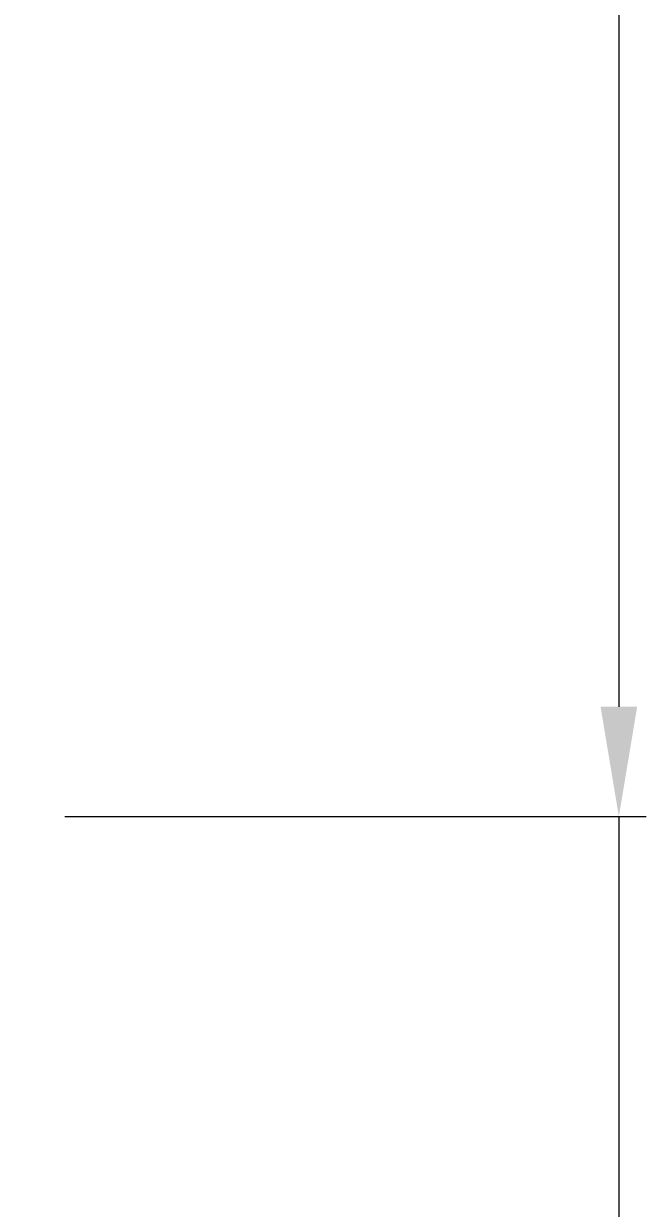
# Model space of a CAD drawing. Extents: x 4791 to 7950, y -233 to 2082.
# Drawn here: x 6786.1 to 6831.4, y 243.9 to 330.2 of the extents above; entities that cross this region are included whole.
import ezdxf

# ---------------------------------------------------------------- set-up
doc = ezdxf.new("R2010")
doc.units = 0
doc.header["$LTSCALE"] = 10
doc.header["$MEASUREMENT"] = 0
doc.header["$PDMODE"] = 3
doc.header["$PDSIZE"] = -10
doc.layers.get('0').update_dxf_attribs({"linetype": 'CONTINUOUS'})
doc.layers.get('DEFPOINTS').update_dxf_attribs({"linetype": 'CONTINUOUS'})
doc.styles.add('Daelim Dimension', font='')
doc.styles.get('Daelim Dimension').set_extended_font_data('나눔고딕')
doc.dimstyles.new('DEFAULT', dxfattribs={"dimscale": 2, "dimtxt": 2, "dimasz": 2, "dimexe": 0, "dimexo": 2, "dimgap": 1, "dimtad": 1, "dimdec": 1, "dimzin": 9, "dimdsep": 46, "dimtxsty": 'Daelim Dimension', "dimcen": 0.5, "dimclrd": 252, "dimclre": 252, "dimclrt": 3, "dimadec": 1, "dimazin": 0, "dimtfac": 1, "dimtdec": 1, "dimtix": 1, "dimtmove": 0, "dimatfit": 3, "dimfxl": 1, "dimtolj": 1, "dimtzin": 1, "dimlwd": 9, "dimlwe": 9, "dimarcsym": 0})

# ---------------------------------------------------------------- blocks, each defined once
blk = doc.blocks.new('*D9')
at = {"color": 5, "lineweight": 9, "ltscale": 0.5, "transparency": 16777216}
for p, q in [((6789.054, 404.847), (6831.418, 404.847)), ((6829.418, 396.847), (6829.418, 280.448)), ((6789.054, 272.448), (6831.418, 272.448)), ((6829.418, 272.448), (6829.418, 196.687))]:
    blk.add_line(p, q, dxfattribs=at)
at = {"color": 5, "ltscale": 0.5, "transparency": 16777216}
for points in [[(6828.085, 396.847), (6830.751, 396.847), (6829.418, 404.847)], [(6828.085, 280.448), (6830.751, 280.448), (6829.418, 272.448)]]:
    blk.add_solid(points, dxfattribs=at)
at = {"layer": 'DEFPOINTS', "color": 0, "ltscale": 0.5, "transparency": 16777216}
for p in [(6785.054, 404.847), (6785.054, 272.448), (6829.418, 272.448)]:
    blk.add_point(p, dxfattribs=at)
at = {"color": 7, "ltscale": 0.5, "transparency": 16777216, "insert": (6816.517, 221.319), "char_height": 20, "attachment_point": 5, "rotation": 90, "style": 'Daelim Dimension'}
blk.add_mtext('\\A1;132', dxfattribs=at)

msp = doc.modelspace()

# ---------------------------------------------------------------- dimensions: what is measured, and where the dimension line sits
at = {"color": 5, "ltscale": 0.5}
dim = msp.add_linear_dim(base=(6829.418, 272.448), p1=(6785.054, 404.847), p2=(6785.054, 272.448), angle=90, dimstyle='DEFAULT', override={"dimtxt": 10, "dimasz": 4, "dimexe": 1, "dimdec": 0, "dimclrd": 5, "dimclre": 5, "dimclrt": 7}, dxfattribs=at)
dim.commit()
dim.dimension.update_dxf_attribs({"geometry": '*D9', "text_midpoint": (6829.418, 221.319), "dimtype": 160})

doc.saveas('drawing.dxf')
